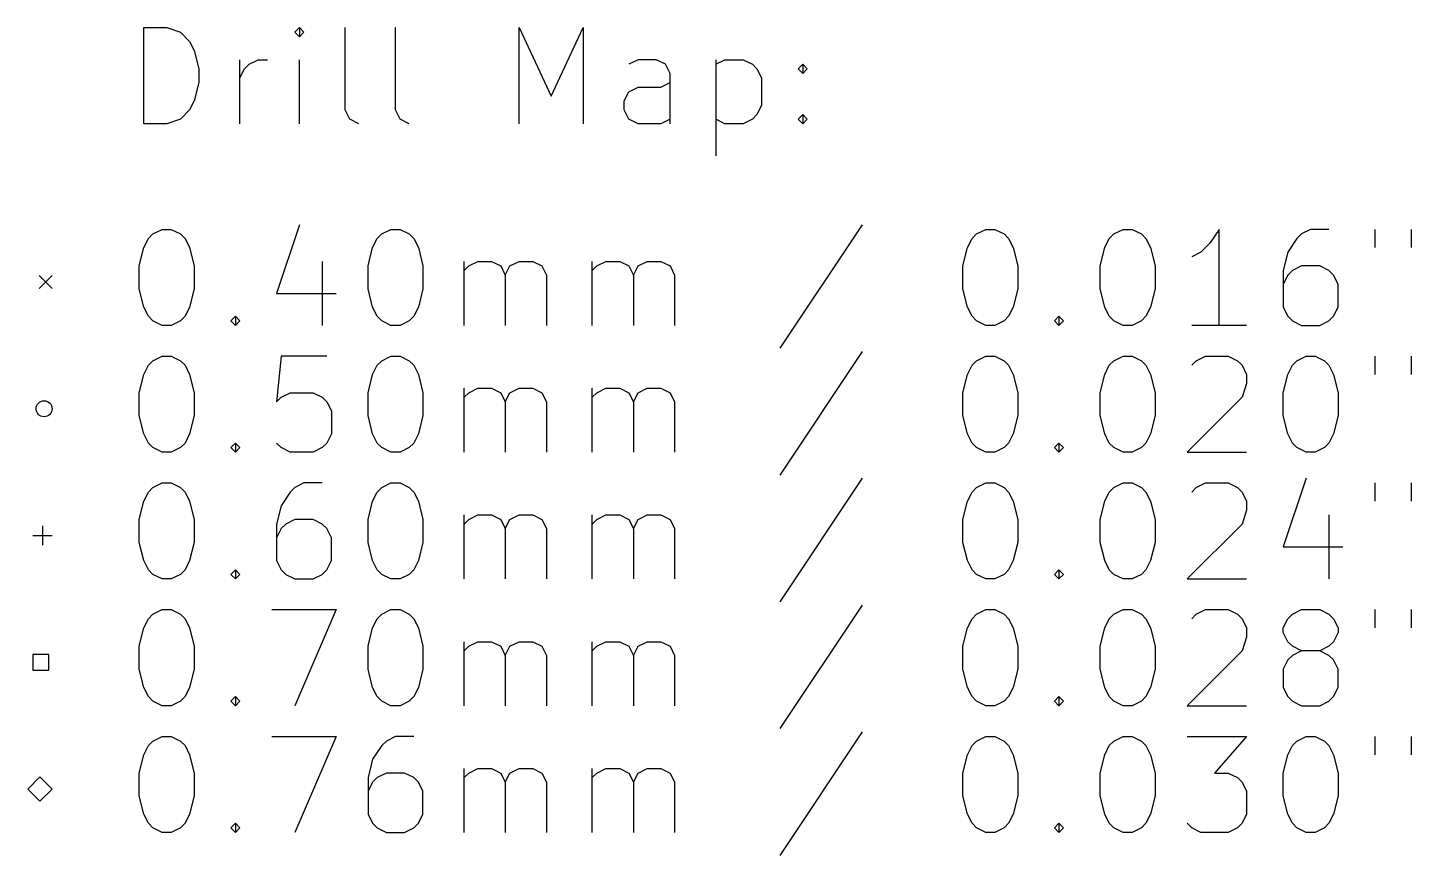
# Model space of a CAD drawing. Extents: x 3.82 to 7.87, y -7.69 to -1.56.
# Drawn here: x 3.906 to 5.607, y -6.586 to -5.568 of the extents above; entities that cross this region are included whole.
import ezdxf

# ---------------------------------------------------------------- set-up
doc = ezdxf.new("R2010")
doc.units = 0
doc.header["$MEASUREMENT"] = 0
doc.layers.add('BLACK', color=7, linetype='CONTINUOUS')

msp = doc.modelspace()

# ---------------------------------------------------------------- linework, layer by layer
at = {"layer": 'BLACK', "linetype": 'CONTINUOUS'}
for p, q in [((4.04879, -5.6863), (4.04879, -5.56819)), ((4.04879, -5.56819), (4.07691, -5.56819)), ((4.07691, -5.56819), (4.09379, -5.57382)), ((4.09379, -5.57382), (4.10503, -5.58507)), ((4.24002, -5.56819), (4.23439, -5.57382)), ((4.23439, -5.57382), (4.24002, -5.57944)), ((4.24564, -5.57382), (4.24002, -5.56819)), ((4.24002, -5.56819), (4.24002, -5.57944)), ((4.24002, -5.57944), (4.24564, -5.57382)), ((4.29626, -5.66943), (4.29626, -5.56819)), ((4.35813, -5.66943), (4.35813, -5.56819)), ((4.50998, -5.6863), (4.50998, -5.56819)), ((4.50998, -5.56819), (4.54935, -5.65256)), ((4.54935, -5.65256), (4.58872, -5.56819)), ((4.58872, -5.56819), (4.58872, -5.6863)), ((4.10503, -5.58507), (4.11066, -5.59632)), ((4.11066, -5.59632), (4.11628, -5.61881)), ((4.1669, -5.6863), (4.1669, -5.60756)), ((4.17815, -5.61319), (4.1894, -5.60756)), ((4.1894, -5.60756), (4.20065, -5.60756)), ((4.24002, -5.6863), (4.24002, -5.60756)), ((4.65621, -5.60756), (4.64497, -5.61319)), ((4.67871, -5.60756), (4.65621, -5.60756)), ((4.68996, -5.61319), (4.67871, -5.60756)), ((4.75183, -5.60756), (4.75183, -5.72567)), ((4.75183, -5.61319), (4.76308, -5.60756)), ((4.76308, -5.60756), (4.78557, -5.60756)), ((4.78557, -5.60756), (4.79682, -5.61319)), ((4.11628, -5.61881), (4.11628, -5.63569)), ((4.1669, -5.63006), (4.17253, -5.61881)), ((4.17253, -5.61881), (4.17815, -5.61319)), ((4.69558, -5.62444), (4.68996, -5.61319)), ((4.69558, -5.6863), (4.69558, -5.62444)), ((4.79682, -5.61319), (4.80245, -5.61881)), ((4.80245, -5.61881), (4.80807, -5.63006)), ((4.85307, -5.61881), (4.85869, -5.61319)), ((4.85869, -5.62444), (4.85307, -5.61881)), ((4.85869, -5.61319), (4.86431, -5.61881)), ((4.85869, -5.61319), (4.85869, -5.62444)), ((4.86431, -5.61881), (4.85869, -5.62444)), ((4.11628, -5.63569), (4.11066, -5.65818)), ((4.64497, -5.64693), (4.65621, -5.64131)), ((4.65621, -5.64131), (4.68434, -5.64131)), ((4.68434, -5.64131), (4.69558, -5.63569)), ((4.80807, -5.63006), (4.80807, -5.66381)), ((4.11066, -5.65818), (4.10503, -5.66943)), ((4.63934, -5.65818), (4.64497, -5.64693)), ((4.63934, -5.66943), (4.63934, -5.65818)), ((4.10503, -5.66943), (4.09379, -5.68068)), ((4.30188, -5.68068), (4.29626, -5.66943)), ((4.36375, -5.68068), (4.35813, -5.66943)), ((4.64497, -5.68068), (4.63934, -5.66943)), ((4.80245, -5.67506), (4.79682, -5.68068)), ((4.80807, -5.66381), (4.80245, -5.67506)), ((4.85307, -5.68068), (4.85869, -5.67506)), ((4.85869, -5.67506), (4.86431, -5.68068)), ((4.85869, -5.67506), (4.85869, -5.6863)), ((4.07691, -5.6863), (4.04879, -5.6863)), ((4.09379, -5.68068), (4.07691, -5.6863)), ((4.31313, -5.6863), (4.30188, -5.68068)), ((4.375, -5.6863), (4.36375, -5.68068)), ((4.65621, -5.6863), (4.64497, -5.68068)), ((4.68434, -5.6863), (4.65621, -5.6863)), ((4.69558, -5.68068), (4.68434, -5.6863)), ((4.76308, -5.6863), (4.75183, -5.68068)), ((4.78557, -5.6863), (4.76308, -5.6863)), ((4.79682, -5.68068), (4.78557, -5.6863)), ((4.85869, -5.6863), (4.85307, -5.68068)), ((4.86431, -5.68068), (4.85869, -5.6863)), ((4.06004, -5.82185), (4.07129, -5.81623)), ((4.07129, -5.81623), (4.08254, -5.81623)), ((4.08254, -5.81623), (4.09379, -5.82185)), ((4.24002, -5.8106), (4.2119, -5.89497)), ((4.34125, -5.82185), (4.3525, -5.81623)), ((4.3525, -5.81623), (4.36375, -5.81623)), ((4.36375, -5.81623), (4.375, -5.82185)), ((4.93181, -5.8106), (4.83057, -5.96246)), ((5.07241, -5.82185), (5.08366, -5.81623)), ((5.08366, -5.81623), (5.09491, -5.81623)), ((5.09491, -5.81623), (5.10616, -5.82185)), ((5.24114, -5.82185), (5.25239, -5.81623)), ((5.25239, -5.81623), (5.26364, -5.81623)), ((5.26364, -5.81623), (5.27489, -5.82185)), ((5.3705, -5.81623), (5.35925, -5.8331)), ((5.3705, -5.93434), (5.3705, -5.81623)), ((5.48299, -5.81623), (5.47174, -5.82185)), ((5.50548, -5.81623), (5.48299, -5.81623)), ((5.56173, -5.81623), (5.56173, -5.83872)), ((5.60672, -5.81623), (5.60672, -5.83872)), ((4.04879, -5.83872), (4.05441, -5.82747)), ((4.05441, -5.82747), (4.06004, -5.82185)), ((4.09379, -5.82185), (4.09941, -5.82747)), ((4.09941, -5.82747), (4.10503, -5.83872)), ((4.33001, -5.83872), (4.33563, -5.82747)), ((4.33563, -5.82747), (4.34125, -5.82185)), ((4.375, -5.82185), (4.38062, -5.82747)), ((4.38062, -5.82747), (4.38625, -5.83872)), ((5.06116, -5.83872), (5.06679, -5.82747)), ((5.06679, -5.82747), (5.07241, -5.82185)), ((5.10616, -5.82185), (5.11178, -5.82747)), ((5.11178, -5.82747), (5.11741, -5.83872)), ((5.22989, -5.83872), (5.23552, -5.82747)), ((5.23552, -5.82747), (5.24114, -5.82185)), ((5.27489, -5.82185), (5.28051, -5.82747)), ((5.28051, -5.82747), (5.28614, -5.83872)), ((5.35925, -5.8331), (5.348, -5.84435)), ((5.46611, -5.82747), (5.45486, -5.84435)), ((5.47174, -5.82185), (5.46611, -5.82747)), ((4.04317, -5.86122), (4.04879, -5.83872)), ((4.10503, -5.83872), (4.11066, -5.86122)), ((4.32438, -5.86122), (4.33001, -5.83872)), ((4.38625, -5.83872), (4.39187, -5.86122)), ((5.05554, -5.86122), (5.06116, -5.83872)), ((5.11741, -5.83872), (5.12303, -5.86122)), ((5.22427, -5.86122), (5.22989, -5.83872)), ((5.28614, -5.83872), (5.29176, -5.86122)), ((5.348, -5.84435), (5.33675, -5.84997)), ((5.45486, -5.84435), (5.44924, -5.86684)), ((4.04317, -5.88934), (4.04317, -5.86122)), ((4.11066, -5.86122), (4.11066, -5.88934)), ((4.26814, -5.8556), (4.26814, -5.93434)), ((4.32438, -5.88934), (4.32438, -5.86122)), ((4.39187, -5.86122), (4.39187, -5.88934)), ((4.44249, -5.93434), (4.44249, -5.8556)), ((4.44249, -5.86684), (4.44812, -5.86122)), ((4.44812, -5.86122), (4.45936, -5.8556)), ((4.45936, -5.8556), (4.47624, -5.8556)), ((4.47624, -5.8556), (4.48749, -5.86122)), ((4.48749, -5.86122), (4.49311, -5.87247)), ((4.49311, -5.87247), (4.49873, -5.86122)), ((4.49873, -5.86122), (4.50998, -5.8556)), ((4.50998, -5.8556), (4.52686, -5.8556)), ((4.52686, -5.8556), (4.5381, -5.86122)), ((4.5381, -5.86122), (4.54373, -5.87247)), ((4.59997, -5.93434), (4.59997, -5.8556)), ((4.59997, -5.86684), (4.6056, -5.86122)), ((4.6056, -5.86122), (4.61684, -5.8556)), ((4.61684, -5.8556), (4.63372, -5.8556)), ((4.63372, -5.8556), (4.64497, -5.86122)), ((4.64497, -5.86122), (4.65059, -5.87247)), ((4.65059, -5.87247), (4.65621, -5.86122)), ((4.65621, -5.86122), (4.66746, -5.8556)), ((4.66746, -5.8556), (4.68434, -5.8556)), ((4.68434, -5.8556), (4.69558, -5.86122)), ((4.69558, -5.86122), (4.70121, -5.87247)), ((5.05554, -5.88934), (5.05554, -5.86122)), ((5.12303, -5.86122), (5.12303, -5.88934)), ((5.22427, -5.88934), (5.22427, -5.86122)), ((5.29176, -5.86122), (5.29176, -5.88934)), ((5.44924, -5.86684), (5.44924, -5.91184)), ((5.46049, -5.86684), (5.45486, -5.87247)), ((5.47174, -5.86122), (5.46049, -5.86684)), ((5.49424, -5.86122), (5.47174, -5.86122)), ((5.50548, -5.86684), (5.49424, -5.86122)), ((5.51111, -5.87247), (5.50548, -5.86684)), ((3.92028, -5.87303), (3.93602, -5.88878)), ((3.93602, -5.87303), (3.92028, -5.88878)), ((4.49311, -5.87247), (4.49311, -5.93434)), ((4.54373, -5.87247), (4.54373, -5.93434)), ((4.65059, -5.87247), (4.65059, -5.93434)), ((4.70121, -5.87247), (4.70121, -5.93434)), ((5.45486, -5.87247), (5.44924, -5.88372)), ((5.51673, -5.88372), (5.51111, -5.87247)), ((5.51673, -5.91184), (5.51673, -5.88372)), ((4.04879, -5.91184), (4.04317, -5.88934)), ((4.11066, -5.88934), (4.10503, -5.91184)), ((4.2119, -5.89497), (4.28501, -5.89497)), ((4.33001, -5.91184), (4.32438, -5.88934)), ((4.39187, -5.88934), (4.38625, -5.91184)), ((5.06116, -5.91184), (5.05554, -5.88934)), ((5.12303, -5.88934), (5.11741, -5.91184)), ((5.22989, -5.91184), (5.22427, -5.88934)), ((5.29176, -5.88934), (5.28614, -5.91184)), ((4.05441, -5.92309), (4.04879, -5.91184)), ((4.10503, -5.91184), (4.09941, -5.92309)), ((4.33563, -5.92309), (4.33001, -5.91184)), ((4.38625, -5.91184), (4.38062, -5.92309)), ((5.06679, -5.92309), (5.06116, -5.91184)), ((5.11741, -5.91184), (5.11178, -5.92309)), ((5.23552, -5.92309), (5.22989, -5.91184)), ((5.28614, -5.91184), (5.28051, -5.92309)), ((5.44924, -5.91184), (5.45486, -5.92309)), ((5.51111, -5.92309), (5.51673, -5.91184)), ((4.06004, -5.92871), (4.05441, -5.92309)), ((4.07129, -5.93434), (4.06004, -5.92871)), ((4.08254, -5.93434), (4.07129, -5.93434)), ((4.09379, -5.92871), (4.08254, -5.93434)), ((4.09941, -5.92309), (4.09379, -5.92871)), ((4.15565, -5.92871), (4.16128, -5.92309)), ((4.16128, -5.93434), (4.15565, -5.92871)), ((4.16128, -5.92309), (4.1669, -5.92871)), ((4.16128, -5.92309), (4.16128, -5.93434)), ((4.1669, -5.92871), (4.16128, -5.93434)), ((4.34125, -5.92871), (4.33563, -5.92309)), ((4.3525, -5.93434), (4.34125, -5.92871)), ((4.36375, -5.93434), (4.3525, -5.93434)), ((4.375, -5.92871), (4.36375, -5.93434)), ((4.38062, -5.92309), (4.375, -5.92871)), ((5.07241, -5.92871), (5.06679, -5.92309)), ((5.08366, -5.93434), (5.07241, -5.92871)), ((5.09491, -5.93434), (5.08366, -5.93434)), ((5.10616, -5.92871), (5.09491, -5.93434)), ((5.11178, -5.92309), (5.10616, -5.92871)), ((5.16803, -5.92871), (5.17365, -5.92309)), ((5.17365, -5.93434), (5.16803, -5.92871)), ((5.17365, -5.92309), (5.17927, -5.92871)), ((5.17365, -5.92309), (5.17365, -5.93434)), ((5.17927, -5.92871), (5.17365, -5.93434)), ((5.24114, -5.92871), (5.23552, -5.92309)), ((5.25239, -5.93434), (5.24114, -5.92871)), ((5.26364, -5.93434), (5.25239, -5.93434)), ((5.27489, -5.92871), (5.26364, -5.93434)), ((5.28051, -5.92309), (5.27489, -5.92871)), ((5.40425, -5.93434), (5.33675, -5.93434)), ((5.45486, -5.92309), (5.46049, -5.92871)), ((5.46049, -5.92871), (5.47174, -5.93434)), ((5.47174, -5.93434), (5.49424, -5.93434)), ((5.49424, -5.93434), (5.50548, -5.92871)), ((5.50548, -5.92871), (5.51111, -5.92309)), ((4.93181, -5.96651), (4.83057, -6.11836)), ((4.04879, -5.99463), (4.05441, -5.98338)), ((4.05441, -5.98338), (4.06004, -5.97776)), ((4.06004, -5.97776), (4.07129, -5.97213)), ((4.07129, -5.97213), (4.08254, -5.97213)), ((4.08254, -5.97213), (4.09379, -5.97776)), ((4.09379, -5.97776), (4.09941, -5.98338)), ((4.09941, -5.98338), (4.10503, -5.99463)), ((4.21752, -5.97213), (4.2119, -6.02837)), ((4.27376, -5.97213), (4.21752, -5.97213)), ((4.33001, -5.99463), (4.33563, -5.98338)), ((4.33563, -5.98338), (4.34125, -5.97776)), ((4.34125, -5.97776), (4.3525, -5.97213)), ((4.3525, -5.97213), (4.36375, -5.97213)), ((4.36375, -5.97213), (4.375, -5.97776)), ((4.375, -5.97776), (4.38062, -5.98338)), ((4.38062, -5.98338), (4.38625, -5.99463)), ((5.06116, -5.99463), (5.06679, -5.98338)), ((5.06679, -5.98338), (5.07241, -5.97776)), ((5.07241, -5.97776), (5.08366, -5.97213)), ((5.08366, -5.97213), (5.09491, -5.97213)), ((5.09491, -5.97213), (5.10616, -5.97776)), ((5.10616, -5.97776), (5.11178, -5.98338)), ((5.11178, -5.98338), (5.11741, -5.99463)), ((5.22989, -5.99463), (5.23552, -5.98338)), ((5.23552, -5.98338), (5.24114, -5.97776)), ((5.24114, -5.97776), (5.25239, -5.97213)), ((5.25239, -5.97213), (5.26364, -5.97213)), ((5.26364, -5.97213), (5.27489, -5.97776)), ((5.27489, -5.97776), (5.28051, -5.98338)), ((5.28051, -5.98338), (5.28614, -5.99463)), ((5.33675, -5.98338), (5.34238, -5.97776)), ((5.34238, -5.97776), (5.35363, -5.97213)), ((5.35363, -5.97213), (5.38175, -5.97213)), ((5.38175, -5.97213), (5.393, -5.97776)), ((5.393, -5.97776), (5.39862, -5.98338)), ((5.39862, -5.98338), (5.40425, -5.99463)), ((5.45486, -5.99463), (5.46049, -5.98338)), ((5.46049, -5.98338), (5.46611, -5.97776)), ((5.46611, -5.97776), (5.47736, -5.97213)), ((5.47736, -5.97213), (5.48861, -5.97213)), ((5.48861, -5.97213), (5.49986, -5.97776)), ((5.49986, -5.97776), (5.50548, -5.98338)), ((5.50548, -5.98338), (5.51111, -5.99463)), ((5.56173, -5.97213), (5.56173, -5.99463)), ((5.60672, -5.97213), (5.60672, -5.99463)), ((4.04317, -6.01713), (4.04879, -5.99463)), ((4.10503, -5.99463), (4.11066, -6.01713)), ((4.32438, -6.01713), (4.33001, -5.99463)), ((4.38625, -5.99463), (4.39187, -6.01713)), ((5.05554, -6.01713), (5.06116, -5.99463)), ((5.11741, -5.99463), (5.12303, -6.01713)), ((5.22427, -6.01713), (5.22989, -5.99463)), ((5.28614, -5.99463), (5.29176, -6.01713)), ((5.40425, -5.99463), (5.40425, -6.00588)), ((5.44924, -6.01713), (5.45486, -5.99463)), ((5.51111, -5.99463), (5.51673, -6.01713)), ((4.04317, -6.04525), (4.04317, -6.01713)), ((4.11066, -6.01713), (4.11066, -6.04525)), ((4.21752, -6.02275), (4.22877, -6.01713)), ((4.22877, -6.01713), (4.25689, -6.01713)), ((4.25689, -6.01713), (4.26814, -6.02275)), ((4.32438, -6.04525), (4.32438, -6.01713)), ((4.39187, -6.01713), (4.39187, -6.04525)), ((4.44249, -6.09024), (4.44249, -6.0115)), ((4.44249, -6.02275), (4.44812, -6.01713)), ((4.44812, -6.01713), (4.45936, -6.0115)), ((4.45936, -6.0115), (4.47624, -6.0115)), ((4.47624, -6.0115), (4.48749, -6.01713)), ((4.48749, -6.01713), (4.49311, -6.02837)), ((4.49311, -6.02837), (4.49873, -6.01713)), ((4.49873, -6.01713), (4.50998, -6.0115)), ((4.50998, -6.0115), (4.52686, -6.0115)), ((4.52686, -6.0115), (4.5381, -6.01713)), ((4.5381, -6.01713), (4.54373, -6.02837)), ((4.59997, -6.09024), (4.59997, -6.0115)), ((4.59997, -6.02275), (4.6056, -6.01713)), ((4.6056, -6.01713), (4.61684, -6.0115)), ((4.61684, -6.0115), (4.63372, -6.0115)), ((4.63372, -6.0115), (4.64497, -6.01713)), ((4.64497, -6.01713), (4.65059, -6.02837)), ((4.65059, -6.02837), (4.65621, -6.01713)), ((4.65621, -6.01713), (4.66746, -6.0115)), ((4.66746, -6.0115), (4.68434, -6.0115)), ((4.68434, -6.0115), (4.69558, -6.01713)), ((4.69558, -6.01713), (4.70121, -6.02837)), ((5.05554, -6.04525), (5.05554, -6.01713)), ((5.12303, -6.01713), (5.12303, -6.04525)), ((5.22427, -6.04525), (5.22427, -6.01713)), ((5.29176, -6.01713), (5.29176, -6.04525)), ((5.40425, -6.00588), (5.39862, -6.02275)), ((5.44924, -6.04525), (5.44924, -6.01713)), ((5.51673, -6.01713), (5.51673, -6.04525)), ((4.2119, -6.02837), (4.21752, -6.02275)), ((4.26814, -6.02275), (4.27376, -6.02837)), ((4.27376, -6.02837), (4.27939, -6.03962)), ((4.49311, -6.02837), (4.49311, -6.09024)), ((4.54373, -6.02837), (4.54373, -6.09024)), ((4.65059, -6.02837), (4.65059, -6.09024)), ((4.70121, -6.02837), (4.70121, -6.09024)), ((5.39862, -6.02275), (5.33113, -6.09024)), ((4.04879, -6.06774), (4.04317, -6.04525)), ((4.11066, -6.04525), (4.10503, -6.06774)), ((4.27939, -6.03962), (4.27939, -6.06774)), ((4.33001, -6.06774), (4.32438, -6.04525)), ((4.39187, -6.04525), (4.38625, -6.06774)), ((5.06116, -6.06774), (5.05554, -6.04525)), ((5.12303, -6.04525), (5.11741, -6.06774)), ((5.22989, -6.06774), (5.22427, -6.04525)), ((5.29176, -6.04525), (5.28614, -6.06774)), ((5.45486, -6.06774), (5.44924, -6.04525)), ((5.51673, -6.04525), (5.51111, -6.06774)), ((4.05441, -6.07899), (4.04879, -6.06774)), ((4.10503, -6.06774), (4.09941, -6.07899)), ((4.27939, -6.06774), (4.27376, -6.07899)), ((4.33563, -6.07899), (4.33001, -6.06774)), ((4.38625, -6.06774), (4.38062, -6.07899)), ((5.06679, -6.07899), (5.06116, -6.06774)), ((5.11741, -6.06774), (5.11178, -6.07899)), ((5.23552, -6.07899), (5.22989, -6.06774)), ((5.28614, -6.06774), (5.28051, -6.07899)), ((5.46049, -6.07899), (5.45486, -6.06774)), ((5.51111, -6.06774), (5.50548, -6.07899)), ((4.06004, -6.08462), (4.05441, -6.07899)), ((4.07129, -6.09024), (4.06004, -6.08462)), ((4.09379, -6.08462), (4.08254, -6.09024)), ((4.09941, -6.07899), (4.09379, -6.08462)), ((4.15565, -6.08462), (4.16128, -6.07899)), ((4.16128, -6.09024), (4.15565, -6.08462)), ((4.16128, -6.07899), (4.1669, -6.08462)), ((4.16128, -6.07899), (4.16128, -6.09024)), ((4.1669, -6.08462), (4.16128, -6.09024)), ((4.21752, -6.08462), (4.2119, -6.07899)), ((4.22877, -6.09024), (4.21752, -6.08462)), ((4.26814, -6.08462), (4.25689, -6.09024)), ((4.27376, -6.07899), (4.26814, -6.08462)), ((4.34125, -6.08462), (4.33563, -6.07899)), ((4.3525, -6.09024), (4.34125, -6.08462)), ((4.375, -6.08462), (4.36375, -6.09024)), ((4.38062, -6.07899), (4.375, -6.08462)), ((5.07241, -6.08462), (5.06679, -6.07899)), ((5.08366, -6.09024), (5.07241, -6.08462)), ((5.10616, -6.08462), (5.09491, -6.09024)), ((5.11178, -6.07899), (5.10616, -6.08462)), ((5.16803, -6.08462), (5.17365, -6.07899)), ((5.17365, -6.09024), (5.16803, -6.08462)), ((5.17365, -6.07899), (5.17927, -6.08462)), ((5.17365, -6.07899), (5.17365, -6.09024)), ((5.17927, -6.08462), (5.17365, -6.09024)), ((5.24114, -6.08462), (5.23552, -6.07899)), ((5.25239, -6.09024), (5.24114, -6.08462)), ((5.27489, -6.08462), (5.26364, -6.09024)), ((5.28051, -6.07899), (5.27489, -6.08462)), ((5.46611, -6.08462), (5.46049, -6.07899)), ((5.47736, -6.09024), (5.46611, -6.08462)), ((5.49986, -6.08462), (5.48861, -6.09024)), ((5.50548, -6.07899), (5.49986, -6.08462)), ((4.08254, -6.09024), (4.07129, -6.09024)), ((4.25689, -6.09024), (4.22877, -6.09024)), ((4.36375, -6.09024), (4.3525, -6.09024)), ((5.09491, -6.09024), (5.08366, -6.09024)), ((5.26364, -6.09024), (5.25239, -6.09024)), ((5.33113, -6.09024), (5.40425, -6.09024)), ((5.48861, -6.09024), (5.47736, -6.09024)), ((4.93181, -6.12241), (4.83057, -6.27427)), ((5.47736, -6.12241), (5.44924, -6.20678)), ((4.04879, -6.15053), (4.05441, -6.13929)), ((4.05441, -6.13929), (4.06004, -6.13366)), ((4.06004, -6.13366), (4.07129, -6.12804)), ((4.07129, -6.12804), (4.08254, -6.12804)), ((4.08254, -6.12804), (4.09379, -6.13366)), ((4.09379, -6.13366), (4.09941, -6.13929)), ((4.09941, -6.13929), (4.10503, -6.15053)), ((4.22877, -6.13929), (4.21752, -6.15616)), ((4.23439, -6.13366), (4.22877, -6.13929)), ((4.24564, -6.12804), (4.23439, -6.13366)), ((4.26814, -6.12804), (4.24564, -6.12804)), ((4.33001, -6.15053), (4.33563, -6.13929)), ((4.33563, -6.13929), (4.34125, -6.13366)), ((4.34125, -6.13366), (4.3525, -6.12804)), ((4.3525, -6.12804), (4.36375, -6.12804)), ((4.36375, -6.12804), (4.375, -6.13366)), ((4.375, -6.13366), (4.38062, -6.13929)), ((4.38062, -6.13929), (4.38625, -6.15053)), ((5.06116, -6.15053), (5.06679, -6.13929)), ((5.06679, -6.13929), (5.07241, -6.13366)), ((5.07241, -6.13366), (5.08366, -6.12804)), ((5.08366, -6.12804), (5.09491, -6.12804)), ((5.09491, -6.12804), (5.10616, -6.13366)), ((5.10616, -6.13366), (5.11178, -6.13929)), ((5.11178, -6.13929), (5.11741, -6.15053)), ((5.22989, -6.15053), (5.23552, -6.13929)), ((5.23552, -6.13929), (5.24114, -6.13366)), ((5.24114, -6.13366), (5.25239, -6.12804)), ((5.25239, -6.12804), (5.26364, -6.12804)), ((5.26364, -6.12804), (5.27489, -6.13366)), ((5.27489, -6.13366), (5.28051, -6.13929)), ((5.28051, -6.13929), (5.28614, -6.15053)), ((5.33675, -6.13929), (5.34238, -6.13366)), ((5.34238, -6.13366), (5.35363, -6.12804)), ((5.35363, -6.12804), (5.38175, -6.12804)), ((5.38175, -6.12804), (5.393, -6.13366)), ((5.393, -6.13366), (5.39862, -6.13929)), ((5.39862, -6.13929), (5.40425, -6.15053)), ((5.56173, -6.12804), (5.56173, -6.15053)), ((5.60672, -6.12804), (5.60672, -6.15053)), ((4.04317, -6.17303), (4.04879, -6.15053)), ((4.10503, -6.15053), (4.11066, -6.17303)), ((4.21752, -6.15616), (4.2119, -6.17866)), ((4.32438, -6.17303), (4.33001, -6.15053)), ((4.38625, -6.15053), (4.39187, -6.17303)), ((5.05554, -6.17303), (5.06116, -6.15053)), ((5.11741, -6.15053), (5.12303, -6.17303)), ((5.22427, -6.17303), (5.22989, -6.15053)), ((5.28614, -6.15053), (5.29176, -6.17303)), ((5.40425, -6.15053), (5.40425, -6.16178)), ((4.04317, -6.20115), (4.04317, -6.17303)), ((4.11066, -6.17303), (4.11066, -6.20115)), ((4.23439, -6.17303), (4.22314, -6.17866)), ((4.25689, -6.17303), (4.23439, -6.17303)), ((4.26814, -6.17866), (4.25689, -6.17303)), ((4.32438, -6.20115), (4.32438, -6.17303)), ((4.39187, -6.17303), (4.39187, -6.20115)), ((4.44249, -6.24615), (4.44249, -6.16741)), ((4.44249, -6.17866), (4.44812, -6.17303)), ((4.44812, -6.17303), (4.45936, -6.16741)), ((4.45936, -6.16741), (4.47624, -6.16741)), ((4.47624, -6.16741), (4.48749, -6.17303)), ((4.48749, -6.17303), (4.49311, -6.18428)), ((4.49311, -6.18428), (4.49873, -6.17303)), ((4.49873, -6.17303), (4.50998, -6.16741)), ((4.50998, -6.16741), (4.52686, -6.16741)), ((4.52686, -6.16741), (4.5381, -6.17303)), ((4.5381, -6.17303), (4.54373, -6.18428)), ((4.59997, -6.24615), (4.59997, -6.16741)), ((4.59997, -6.17866), (4.6056, -6.17303)), ((4.6056, -6.17303), (4.61684, -6.16741)), ((4.61684, -6.16741), (4.63372, -6.16741)), ((4.63372, -6.16741), (4.64497, -6.17303)), ((4.64497, -6.17303), (4.65059, -6.18428)), ((4.65059, -6.18428), (4.65621, -6.17303)), ((4.65621, -6.17303), (4.66746, -6.16741)), ((4.66746, -6.16741), (4.68434, -6.16741)), ((4.68434, -6.16741), (4.69558, -6.17303)), ((4.69558, -6.17303), (4.70121, -6.18428)), ((5.05554, -6.20115), (5.05554, -6.17303)), ((5.12303, -6.17303), (5.12303, -6.20115)), ((5.22427, -6.20115), (5.22427, -6.17303)), ((5.29176, -6.17303), (5.29176, -6.20115)), ((5.40425, -6.16178), (5.39862, -6.17866)), ((5.50548, -6.16741), (5.50548, -6.24615)), ((3.92421, -6.18091), (3.92421, -6.20453)), ((4.2119, -6.17866), (4.2119, -6.22365)), ((4.21752, -6.18428), (4.2119, -6.19553)), ((4.22314, -6.17866), (4.21752, -6.18428)), ((4.27376, -6.18428), (4.26814, -6.17866)), ((4.27939, -6.19553), (4.27376, -6.18428)), ((4.49311, -6.18428), (4.49311, -6.24615)), ((4.54373, -6.18428), (4.54373, -6.24615)), ((4.65059, -6.18428), (4.65059, -6.24615)), ((4.70121, -6.18428), (4.70121, -6.24615)), ((5.39862, -6.17866), (5.33113, -6.24615)), ((3.9124, -6.19272), (3.93602, -6.19272)), ((4.04879, -6.22365), (4.04317, -6.20115)), ((4.11066, -6.20115), (4.10503, -6.22365)), ((4.27939, -6.22365), (4.27939, -6.19553)), ((4.33001, -6.22365), (4.32438, -6.20115)), ((4.39187, -6.20115), (4.38625, -6.22365)), ((5.06116, -6.22365), (5.05554, -6.20115)), ((5.12303, -6.20115), (5.11741, -6.22365)), ((5.22989, -6.22365), (5.22427, -6.20115)), ((5.29176, -6.20115), (5.28614, -6.22365)), ((5.44924, -6.20678), (5.52236, -6.20678)), ((4.05441, -6.2349), (4.04879, -6.22365)), ((4.10503, -6.22365), (4.09941, -6.2349)), ((4.2119, -6.22365), (4.21752, -6.2349)), ((4.27376, -6.2349), (4.27939, -6.22365)), ((4.33563, -6.2349), (4.33001, -6.22365)), ((4.38625, -6.22365), (4.38062, -6.2349)), ((5.06679, -6.2349), (5.06116, -6.22365)), ((5.11741, -6.22365), (5.11178, -6.2349)), ((5.23552, -6.2349), (5.22989, -6.22365)), ((5.28614, -6.22365), (5.28051, -6.2349)), ((4.06004, -6.24052), (4.05441, -6.2349)), ((4.07129, -6.24615), (4.06004, -6.24052)), ((4.09379, -6.24052), (4.08254, -6.24615)), ((4.09941, -6.2349), (4.09379, -6.24052)), ((4.15565, -6.24052), (4.16128, -6.2349)), ((4.16128, -6.24615), (4.15565, -6.24052)), ((4.16128, -6.2349), (4.1669, -6.24052)), ((4.16128, -6.2349), (4.16128, -6.24615)), ((4.1669, -6.24052), (4.16128, -6.24615)), ((4.21752, -6.2349), (4.22314, -6.24052)), ((4.22314, -6.24052), (4.23439, -6.24615)), ((4.25689, -6.24615), (4.26814, -6.24052)), ((4.26814, -6.24052), (4.27376, -6.2349)), ((4.34125, -6.24052), (4.33563, -6.2349)), ((4.3525, -6.24615), (4.34125, -6.24052)), ((4.375, -6.24052), (4.36375, -6.24615)), ((4.38062, -6.2349), (4.375, -6.24052)), ((5.07241, -6.24052), (5.06679, -6.2349)), ((5.08366, -6.24615), (5.07241, -6.24052)), ((5.10616, -6.24052), (5.09491, -6.24615)), ((5.11178, -6.2349), (5.10616, -6.24052)), ((5.16803, -6.24052), (5.17365, -6.2349)), ((5.17365, -6.24615), (5.16803, -6.24052)), ((5.17365, -6.2349), (5.17927, -6.24052)), ((5.17365, -6.2349), (5.17365, -6.24615)), ((5.17927, -6.24052), (5.17365, -6.24615)), ((5.24114, -6.24052), (5.23552, -6.2349)), ((5.25239, -6.24615), (5.24114, -6.24052)), ((5.27489, -6.24052), (5.26364, -6.24615)), ((5.28051, -6.2349), (5.27489, -6.24052)), ((4.08254, -6.24615), (4.07129, -6.24615)), ((4.23439, -6.24615), (4.25689, -6.24615)), ((4.36375, -6.24615), (4.3525, -6.24615)), ((5.09491, -6.24615), (5.08366, -6.24615)), ((5.26364, -6.24615), (5.25239, -6.24615)), ((5.33113, -6.24615), (5.40425, -6.24615)), ((4.05441, -6.29519), (4.06004, -6.28957)), ((4.06004, -6.28957), (4.07129, -6.28394)), ((4.07129, -6.28394), (4.08254, -6.28394)), ((4.08254, -6.28394), (4.09379, -6.28957)), ((4.09379, -6.28957), (4.09941, -6.29519)), ((4.20627, -6.28394), (4.28501, -6.28394)), ((4.28501, -6.28394), (4.23439, -6.40205)), ((4.33563, -6.29519), (4.34125, -6.28957)), ((4.34125, -6.28957), (4.3525, -6.28394)), ((4.3525, -6.28394), (4.36375, -6.28394)), ((4.36375, -6.28394), (4.375, -6.28957)), ((4.375, -6.28957), (4.38062, -6.29519)), ((4.93181, -6.27832), (4.83057, -6.43017)), ((5.06679, -6.29519), (5.07241, -6.28957)), ((5.07241, -6.28957), (5.08366, -6.28394)), ((5.08366, -6.28394), (5.09491, -6.28394)), ((5.09491, -6.28394), (5.10616, -6.28957)), ((5.10616, -6.28957), (5.11178, -6.29519)), ((5.23552, -6.29519), (5.24114, -6.28957)), ((5.24114, -6.28957), (5.25239, -6.28394)), ((5.25239, -6.28394), (5.26364, -6.28394)), ((5.26364, -6.28394), (5.27489, -6.28957)), ((5.27489, -6.28957), (5.28051, -6.29519)), ((5.33675, -6.29519), (5.34238, -6.28957)), ((5.34238, -6.28957), (5.35363, -6.28394)), ((5.35363, -6.28394), (5.38175, -6.28394)), ((5.38175, -6.28394), (5.393, -6.28957)), ((5.393, -6.28957), (5.39862, -6.29519)), ((5.45486, -6.29519), (5.46049, -6.28957)), ((5.46049, -6.28957), (5.47174, -6.28394)), ((5.47174, -6.28394), (5.49424, -6.28394)), ((5.49424, -6.28394), (5.50548, -6.28957)), ((5.50548, -6.28957), (5.51111, -6.29519)), ((5.56173, -6.28394), (5.56173, -6.30644)), ((5.60672, -6.28394), (5.60672, -6.30644)), ((4.04317, -6.32894), (4.04879, -6.30644)), ((4.04879, -6.30644), (4.05441, -6.29519)), ((4.09941, -6.29519), (4.10503, -6.30644)), ((4.10503, -6.30644), (4.11066, -6.32894)), ((4.32438, -6.32894), (4.33001, -6.30644)), ((4.33001, -6.30644), (4.33563, -6.29519)), ((4.38062, -6.29519), (4.38625, -6.30644)), ((4.38625, -6.30644), (4.39187, -6.32894)), ((5.05554, -6.32894), (5.06116, -6.30644)), ((5.06116, -6.30644), (5.06679, -6.29519)), ((5.11178, -6.29519), (5.11741, -6.30644)), ((5.11741, -6.30644), (5.12303, -6.32894)), ((5.22427, -6.32894), (5.22989, -6.30644)), ((5.22989, -6.30644), (5.23552, -6.29519)), ((5.28051, -6.29519), (5.28614, -6.30644)), ((5.28614, -6.30644), (5.29176, -6.32894)), ((5.39862, -6.29519), (5.40425, -6.30644)), ((5.40425, -6.30644), (5.40425, -6.31769)), ((5.44924, -6.30644), (5.45486, -6.29519)), ((5.44924, -6.31206), (5.44924, -6.30644)), ((5.51111, -6.29519), (5.51673, -6.30644)), ((5.51673, -6.30644), (5.51673, -6.31206)), ((4.44249, -6.40205), (4.44249, -6.32331)), ((4.44812, -6.32894), (4.45936, -6.32331)), ((4.45936, -6.32331), (4.47624, -6.32331)), ((4.47624, -6.32331), (4.48749, -6.32894)), ((4.49873, -6.32894), (4.50998, -6.32331)), ((4.50998, -6.32331), (4.52686, -6.32331)), ((4.52686, -6.32331), (4.5381, -6.32894)), ((4.59997, -6.40205), (4.59997, -6.32331)), ((4.6056, -6.32894), (4.61684, -6.32331)), ((4.61684, -6.32331), (4.63372, -6.32331)), ((4.63372, -6.32331), (4.64497, -6.32894)), ((4.65621, -6.32894), (4.66746, -6.32331)), ((4.66746, -6.32331), (4.68434, -6.32331)), ((4.68434, -6.32331), (4.69558, -6.32894)), ((5.40425, -6.31769), (5.39862, -6.33456)), ((5.45486, -6.32331), (5.44924, -6.31206)), ((5.46049, -6.32894), (5.45486, -6.32331)), ((5.51111, -6.32331), (5.50548, -6.32894)), ((5.51673, -6.31206), (5.51111, -6.32331)), ((3.93199, -6.33888), (3.9125, -6.33888)), ((3.9125, -6.33888), (3.9125, -6.35837)), ((3.93199, -6.35837), (3.93199, -6.33888)), ((4.04317, -6.35706), (4.04317, -6.32894)), ((4.11066, -6.32894), (4.11066, -6.35706)), ((4.32438, -6.35706), (4.32438, -6.32894)), ((4.39187, -6.32894), (4.39187, -6.35706)), ((4.44249, -6.33456), (4.44812, -6.32894)), ((4.48749, -6.32894), (4.49311, -6.34019)), ((4.49311, -6.34019), (4.49873, -6.32894)), ((4.49311, -6.34019), (4.49311, -6.40205)), ((4.5381, -6.32894), (4.54373, -6.34019)), ((4.54373, -6.34019), (4.54373, -6.40205)), ((4.59997, -6.33456), (4.6056, -6.32894)), ((4.64497, -6.32894), (4.65059, -6.34019)), ((4.65059, -6.34019), (4.65621, -6.32894)), ((4.65059, -6.34019), (4.65059, -6.40205)), ((4.69558, -6.32894), (4.70121, -6.34019)), ((4.70121, -6.34019), (4.70121, -6.40205)), ((5.05554, -6.35706), (5.05554, -6.32894)), ((5.12303, -6.32894), (5.12303, -6.35706)), ((5.22427, -6.35706), (5.22427, -6.32894)), ((5.29176, -6.32894), (5.29176, -6.35706)), ((5.39862, -6.33456), (5.33113, -6.40205)), ((5.46049, -6.34019), (5.45486, -6.34581)), ((5.47174, -6.33456), (5.46049, -6.32894)), ((5.47174, -6.33456), (5.46049, -6.34019)), ((5.49424, -6.33456), (5.47174, -6.33456)), ((5.50548, -6.32894), (5.49424, -6.33456)), ((5.50548, -6.34019), (5.49424, -6.33456)), ((5.51111, -6.34581), (5.50548, -6.34019)), ((3.9125, -6.35837), (3.93199, -6.35837)), ((4.04879, -6.37956), (4.04317, -6.35706)), ((4.11066, -6.35706), (4.10503, -6.37956)), ((4.33001, -6.37956), (4.32438, -6.35706)), ((4.39187, -6.35706), (4.38625, -6.37956)), ((5.06116, -6.37956), (5.05554, -6.35706)), ((5.12303, -6.35706), (5.11741, -6.37956)), ((5.22989, -6.37956), (5.22427, -6.35706)), ((5.29176, -6.35706), (5.28614, -6.37956)), ((5.45486, -6.34581), (5.44924, -6.35706)), ((5.44924, -6.35706), (5.44924, -6.37956)), ((5.51673, -6.35706), (5.51111, -6.34581)), ((5.51673, -6.37956), (5.51673, -6.35706)), ((4.05441, -6.3908), (4.04879, -6.37956)), ((4.06004, -6.39643), (4.05441, -6.3908)), ((4.09941, -6.3908), (4.09379, -6.39643)), ((4.10503, -6.37956), (4.09941, -6.3908)), ((4.15565, -6.39643), (4.16128, -6.3908)), ((4.16128, -6.3908), (4.1669, -6.39643)), ((4.16128, -6.3908), (4.16128, -6.40205)), ((4.33563, -6.3908), (4.33001, -6.37956)), ((4.34125, -6.39643), (4.33563, -6.3908)), ((4.38062, -6.3908), (4.375, -6.39643)), ((4.38625, -6.37956), (4.38062, -6.3908)), ((5.06679, -6.3908), (5.06116, -6.37956)), ((5.07241, -6.39643), (5.06679, -6.3908)), ((5.11178, -6.3908), (5.10616, -6.39643)), ((5.11741, -6.37956), (5.11178, -6.3908)), ((5.16803, -6.39643), (5.17365, -6.3908)), ((5.17365, -6.3908), (5.17927, -6.39643)), ((5.17365, -6.3908), (5.17365, -6.40205)), ((5.23552, -6.3908), (5.22989, -6.37956)), ((5.24114, -6.39643), (5.23552, -6.3908)), ((5.28051, -6.3908), (5.27489, -6.39643)), ((5.28614, -6.37956), (5.28051, -6.3908)), ((5.44924, -6.37956), (5.45486, -6.3908)), ((5.45486, -6.3908), (5.46049, -6.39643)), ((5.50548, -6.39643), (5.51111, -6.3908)), ((5.51111, -6.3908), (5.51673, -6.37956)), ((4.07129, -6.40205), (4.06004, -6.39643)), ((4.08254, -6.40205), (4.07129, -6.40205)), ((4.09379, -6.39643), (4.08254, -6.40205)), ((4.16128, -6.40205), (4.15565, -6.39643)), ((4.1669, -6.39643), (4.16128, -6.40205)), ((4.3525, -6.40205), (4.34125, -6.39643)), ((4.36375, -6.40205), (4.3525, -6.40205)), ((4.375, -6.39643), (4.36375, -6.40205)), ((5.08366, -6.40205), (5.07241, -6.39643)), ((5.09491, -6.40205), (5.08366, -6.40205)), ((5.10616, -6.39643), (5.09491, -6.40205)), ((5.17365, -6.40205), (5.16803, -6.39643)), ((5.17927, -6.39643), (5.17365, -6.40205)), ((5.25239, -6.40205), (5.24114, -6.39643)), ((5.26364, -6.40205), (5.25239, -6.40205)), ((5.27489, -6.39643), (5.26364, -6.40205)), ((5.33113, -6.40205), (5.40425, -6.40205)), ((5.46049, -6.39643), (5.47174, -6.40205)), ((5.47174, -6.40205), (5.49424, -6.40205)), ((5.49424, -6.40205), (5.50548, -6.39643)), ((4.05441, -6.4511), (4.06004, -6.44547)), ((4.06004, -6.44547), (4.07129, -6.43985)), ((4.07129, -6.43985), (4.08254, -6.43985)), ((4.08254, -6.43985), (4.09379, -6.44547)), ((4.09379, -6.44547), (4.09941, -6.4511)), ((4.20627, -6.43985), (4.28501, -6.43985)), ((4.28501, -6.43985), (4.23439, -6.55796)), ((4.34688, -6.44547), (4.34125, -6.4511)), ((4.35813, -6.43985), (4.34688, -6.44547)), ((4.38062, -6.43985), (4.35813, -6.43985)), ((4.93181, -6.43422), (4.83057, -6.58608)), ((5.06679, -6.4511), (5.07241, -6.44547)), ((5.07241, -6.44547), (5.08366, -6.43985)), ((5.08366, -6.43985), (5.09491, -6.43985)), ((5.09491, -6.43985), (5.10616, -6.44547)), ((5.10616, -6.44547), (5.11178, -6.4511)), ((5.23552, -6.4511), (5.24114, -6.44547)), ((5.24114, -6.44547), (5.25239, -6.43985)), ((5.25239, -6.43985), (5.26364, -6.43985)), ((5.26364, -6.43985), (5.27489, -6.44547)), ((5.27489, -6.44547), (5.28051, -6.4511)), ((5.33113, -6.43985), (5.40425, -6.43985)), ((5.40425, -6.43985), (5.36488, -6.48484)), ((5.46049, -6.4511), (5.46611, -6.44547)), ((5.46611, -6.44547), (5.47736, -6.43985)), ((5.47736, -6.43985), (5.48861, -6.43985)), ((5.48861, -6.43985), (5.49986, -6.44547)), ((5.49986, -6.44547), (5.50548, -6.4511)), ((5.56173, -6.43985), (5.56173, -6.46235)), ((5.60672, -6.43985), (5.60672, -6.46235)), ((4.04317, -6.48484), (4.04879, -6.46235)), ((4.04879, -6.46235), (4.05441, -6.4511)), ((4.09941, -6.4511), (4.10503, -6.46235)), ((4.10503, -6.46235), (4.11066, -6.48484)), ((4.34125, -6.4511), (4.33001, -6.46797)), ((5.05554, -6.48484), (5.06116, -6.46235)), ((5.06116, -6.46235), (5.06679, -6.4511)), ((5.11178, -6.4511), (5.11741, -6.46235)), ((5.11741, -6.46235), (5.12303, -6.48484)), ((5.22427, -6.48484), (5.22989, -6.46235)), ((5.22989, -6.46235), (5.23552, -6.4511)), ((5.28051, -6.4511), (5.28614, -6.46235)), ((5.28614, -6.46235), (5.29176, -6.48484)), ((5.44924, -6.48484), (5.45486, -6.46235)), ((5.45486, -6.46235), (5.46049, -6.4511)), ((5.50548, -6.4511), (5.51111, -6.46235)), ((5.51111, -6.46235), (5.51673, -6.48484)), ((4.33001, -6.46797), (4.32438, -6.49047)), ((4.44249, -6.55796), (4.44249, -6.47922)), ((4.44812, -6.48484), (4.45936, -6.47922)), ((4.45936, -6.47922), (4.47624, -6.47922)), ((4.47624, -6.47922), (4.48749, -6.48484)), ((4.49873, -6.48484), (4.50998, -6.47922)), ((4.50998, -6.47922), (4.52686, -6.47922)), ((4.52686, -6.47922), (4.5381, -6.48484)), ((4.59997, -6.55796), (4.59997, -6.47922)), ((4.6056, -6.48484), (4.61684, -6.47922)), ((4.61684, -6.47922), (4.63372, -6.47922)), ((4.63372, -6.47922), (4.64497, -6.48484)), ((4.65621, -6.48484), (4.66746, -6.47922)), ((4.66746, -6.47922), (4.68434, -6.47922)), ((4.68434, -6.47922), (4.69558, -6.48484)), ((3.92102, -6.48953), (3.90602, -6.50453)), ((3.93602, -6.50453), (3.92102, -6.48953)), ((4.04317, -6.51296), (4.04317, -6.48484)), ((4.11066, -6.48484), (4.11066, -6.51296)), ((4.32438, -6.49047), (4.32438, -6.53546)), ((4.33001, -6.49609), (4.32438, -6.50734)), ((4.33563, -6.49047), (4.33001, -6.49609)), ((4.34688, -6.48484), (4.33563, -6.49047)), ((4.36938, -6.48484), (4.34688, -6.48484)), ((4.38062, -6.49047), (4.36938, -6.48484)), ((4.38625, -6.49609), (4.38062, -6.49047)), ((4.39187, -6.50734), (4.38625, -6.49609)), ((4.44249, -6.49047), (4.44812, -6.48484)), ((4.48749, -6.48484), (4.49311, -6.49609)), ((4.49311, -6.49609), (4.49873, -6.48484)), ((4.49311, -6.49609), (4.49311, -6.55796)), ((4.5381, -6.48484), (4.54373, -6.49609)), ((4.54373, -6.49609), (4.54373, -6.55796)), ((4.59997, -6.49047), (4.6056, -6.48484)), ((4.64497, -6.48484), (4.65059, -6.49609)), ((4.65059, -6.49609), (4.65621, -6.48484)), ((4.65059, -6.49609), (4.65059, -6.55796)), ((4.69558, -6.48484), (4.70121, -6.49609)), ((4.70121, -6.49609), (4.70121, -6.55796)), ((5.05554, -6.51296), (5.05554, -6.48484)), ((5.12303, -6.48484), (5.12303, -6.51296)), ((5.22427, -6.51296), (5.22427, -6.48484)), ((5.29176, -6.48484), (5.29176, -6.51296)), ((5.36488, -6.48484), (5.38175, -6.48484)), ((5.38175, -6.48484), (5.393, -6.49047)), ((5.393, -6.49047), (5.39862, -6.49609)), ((5.39862, -6.49609), (5.40425, -6.50734)), ((5.44924, -6.51296), (5.44924, -6.48484)), ((5.51673, -6.48484), (5.51673, -6.51296)), ((3.90602, -6.50453), (3.92102, -6.51953)), ((3.92102, -6.51953), (3.93602, -6.50453)), ((4.04879, -6.53546), (4.04317, -6.51296)), ((4.11066, -6.51296), (4.10503, -6.53546)), ((4.39187, -6.53546), (4.39187, -6.50734)), ((5.06116, -6.53546), (5.05554, -6.51296)), ((5.12303, -6.51296), (5.11741, -6.53546)), ((5.22989, -6.53546), (5.22427, -6.51296)), ((5.29176, -6.51296), (5.28614, -6.53546)), ((5.40425, -6.50734), (5.40425, -6.53546)), ((5.45486, -6.53546), (5.44924, -6.51296)), ((5.51673, -6.51296), (5.51111, -6.53546)), ((4.05441, -6.54671), (4.04879, -6.53546)), ((4.06004, -6.55233), (4.05441, -6.54671)), ((4.09941, -6.54671), (4.09379, -6.55233)), ((4.10503, -6.53546), (4.09941, -6.54671)), ((4.15565, -6.55233), (4.16128, -6.54671)), ((4.16128, -6.54671), (4.1669, -6.55233)), ((4.16128, -6.54671), (4.16128, -6.55796)), ((4.32438, -6.53546), (4.33001, -6.54671)), ((4.33001, -6.54671), (4.33563, -6.55233)), ((4.38062, -6.55233), (4.38625, -6.54671)), ((4.38625, -6.54671), (4.39187, -6.53546)), ((5.06679, -6.54671), (5.06116, -6.53546)), ((5.07241, -6.55233), (5.06679, -6.54671)), ((5.11178, -6.54671), (5.10616, -6.55233)), ((5.11741, -6.53546), (5.11178, -6.54671)), ((5.16803, -6.55233), (5.17365, -6.54671)), ((5.17365, -6.54671), (5.17927, -6.55233)), ((5.17365, -6.54671), (5.17365, -6.55796)), ((5.23552, -6.54671), (5.22989, -6.53546)), ((5.24114, -6.55233), (5.23552, -6.54671)), ((5.28051, -6.54671), (5.27489, -6.55233)), ((5.28614, -6.53546), (5.28051, -6.54671)), ((5.33675, -6.55233), (5.33113, -6.54671)), ((5.39862, -6.54671), (5.393, -6.55233)), ((5.40425, -6.53546), (5.39862, -6.54671)), ((5.46049, -6.54671), (5.45486, -6.53546)), ((5.46611, -6.55233), (5.46049, -6.54671)), ((5.50548, -6.54671), (5.49986, -6.55233)), ((5.51111, -6.53546), (5.50548, -6.54671)), ((4.07129, -6.55796), (4.06004, -6.55233)), ((4.08254, -6.55796), (4.07129, -6.55796)), ((4.09379, -6.55233), (4.08254, -6.55796)), ((4.16128, -6.55796), (4.15565, -6.55233)), ((4.1669, -6.55233), (4.16128, -6.55796)), ((4.33563, -6.55233), (4.34688, -6.55796)), ((4.34688, -6.55796), (4.36938, -6.55796)), ((4.36938, -6.55796), (4.38062, -6.55233)), ((5.08366, -6.55796), (5.07241, -6.55233)), ((5.09491, -6.55796), (5.08366, -6.55796)), ((5.10616, -6.55233), (5.09491, -6.55796)), ((5.17365, -6.55796), (5.16803, -6.55233)), ((5.17927, -6.55233), (5.17365, -6.55796)), ((5.25239, -6.55796), (5.24114, -6.55233)), ((5.26364, -6.55796), (5.25239, -6.55796)), ((5.27489, -6.55233), (5.26364, -6.55796)), ((5.348, -6.55796), (5.33675, -6.55233)), ((5.38175, -6.55796), (5.348, -6.55796)), ((5.393, -6.55233), (5.38175, -6.55796)), ((5.47736, -6.55796), (5.46611, -6.55233)), ((5.48861, -6.55796), (5.47736, -6.55796)), ((5.49986, -6.55233), (5.48861, -6.55796))]:
    msp.add_line(p, q, dxfattribs=at)
at = {"layer": 'BLACK'}
msp.add_circle((3.92618, -6.03681), 0.00984, dxfattribs=at)

doc.saveas('drawing.dxf')
